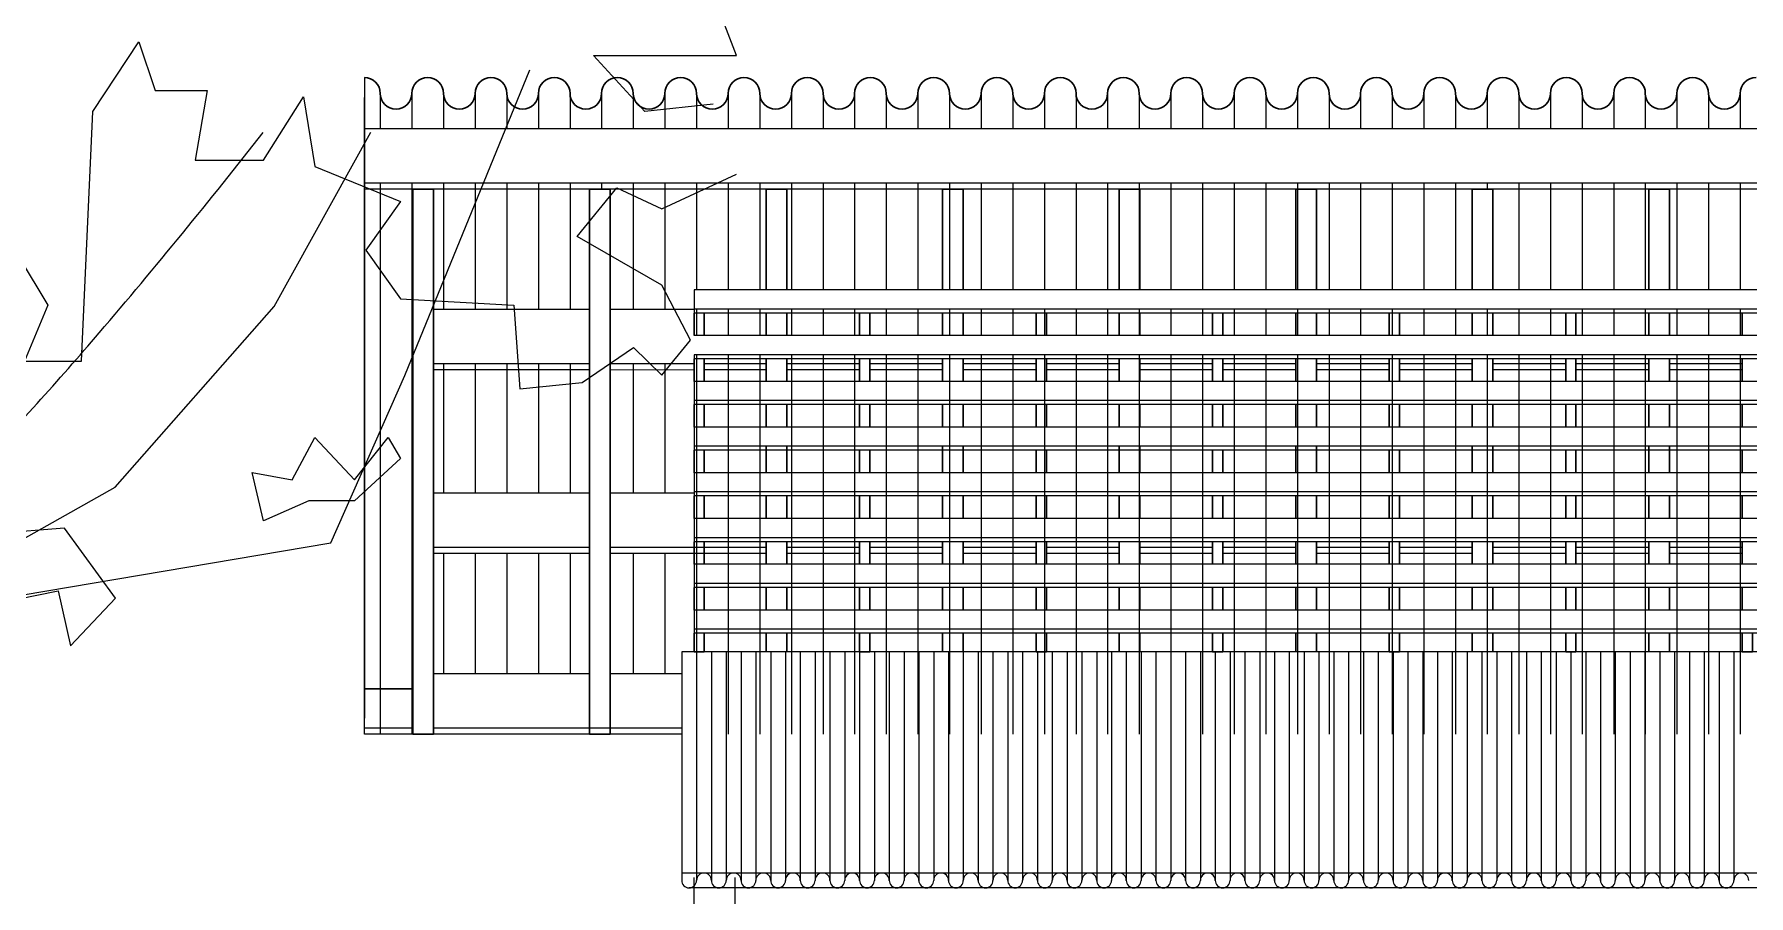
# Model space of a CAD drawing. Header units: millimetres. Extents: x 0 to 77.1, y -22.3 to 58.9.
# Drawn here: x 4.227 to 8.389, y -17.978 to -15.887 of the extents above; entities that cross this region are included whole.
import ezdxf

# ---------------------------------------------------------------- set-up
doc = ezdxf.new("R2010")
doc.units = ezdxf.units.MM
for name, color, linetype, lineweight in [('0.1normal', 7, 'Continuous', 15), ('01gorda', 7, 'Continuous', 30), ('01gris', 252, 'Continuous', 9)]:
    doc.layers.add(name, color=color, linetype=linetype, lineweight=lineweight)

# ---------------------------------------------------------------- blocks, each defined once
blk = doc.blocks.new('E11')
at = {"color": 97, "true_color": 0x279b30}
blk.add_line((35.4971, 23.9317), (35.4293, 24.1081), dxfattribs=at)
at = {"color": 97, "true_color": 0x25742c}
for p, q in [((34.4024, 23.8364), (34.4804, 23.9551)), ((34.4804, 23.9551), (34.5086, 23.8723)), ((35.2541, 23.9317), (35.4971, 23.9317)), ((35.3411, 23.8364), (35.2541, 23.9317)), ((34.5086, 23.8723), (34.5968, 23.8723)), ((34.5968, 23.8723), (34.5764, 23.7537)), ((34.6927, 23.7537), (34.7605, 23.8614)), ((34.7605, 23.8614), (34.7797, 23.7427)), ((34.3833, 23.4117), (34.4024, 23.8364)), ((35.4574, 23.8489), (35.3411, 23.8364)), ((34.5764, 23.7537), (34.6927, 23.7537)), ((34.7797, 23.7427), (34.9255, 23.6834)), ((35.3705, 23.6709), (35.4971, 23.7302)), ((34.9255, 23.6834), (34.8666, 23.6006)), ((35.226, 23.624), (35.2938, 23.7068)), ((35.2938, 23.7068), (35.3705, 23.6709)), ((35.3705, 23.5413), (35.226, 23.624)), ((34.8666, 23.6006), (34.9255, 23.5179)), ((34.2771, 23.5881), (34.3257, 23.5069)), ((35.4191, 23.4476), (35.3705, 23.5413)), ((34.3257, 23.5069), (34.2861, 23.4117)), ((34.9255, 23.5179), (35.1186, 23.5069)), ((35.1186, 23.5069), (35.1288, 23.3648)), ((35.3705, 23.3882), (35.4191, 23.4476)), ((35.2349, 23.3758), (35.3219, 23.4351)), ((35.3219, 23.4351), (35.3705, 23.3882)), ((34.2861, 23.4117), (34.3833, 23.4117)), ((35.1288, 23.3648), (35.2349, 23.3758)), ((34.7413, 23.2102), (34.7797, 23.2821)), ((34.7797, 23.2821), (34.8475, 23.2102)), ((34.8475, 23.2102), (34.905, 23.2821)), ((34.905, 23.2821), (34.9255, 23.2461)), ((34.9255, 23.2461), (34.8475, 23.1743)), ((34.6927, 23.14), (34.6735, 23.2227)), ((34.6735, 23.2227), (34.7413, 23.2102)), ((34.7695, 23.1743), (34.6927, 23.14)), ((34.8475, 23.1743), (34.7695, 23.1743)), ((34.3539, 23.1275), (34.2081, 23.1165)), ((34.4408, 23.0088), (34.3539, 23.1275)), ((34.2285, 22.9979), (34.3436, 23.0213)), ((34.3436, 23.0213), (34.3641, 22.9276)), ((34.3641, 22.9276), (34.4408, 23.0088))]:
    blk.add_line(p, q, dxfattribs=at)
at = {"color": 42, "true_color": 0xd28328}
for p, q in [((34.9329, 23.3875), (35.1457, 23.9073)), ((34.7108, 23.505), (34.8755, 23.8011))]:
    blk.add_line(p, q, dxfattribs=at)
at = {"color": 45, "true_color": 0xba8d4a}
for p, q in [((34.4406, 23.1977), (34.7108, 23.505)), ((34.8071, 23.1027), (34.9329, 23.3875))]:
    blk.add_line(p, q, dxfattribs=at)
at = {"color": 47, "true_color": 0x8d6a35}
for p, q in [((34.0242, 22.9626), (34.4406, 23.1977)), ((34.0427, 22.9739), (34.8071, 23.1027))]:
    blk.add_line(p, q, dxfattribs=at)
at = {"color": 42, "true_color": 0xd28328}
blk.add_arc((26.5048, 30.2147), 10.4005, 319.49952, 321.92678, dxfattribs=at)
at = {"color": 47, "true_color": 0x8d6a35}
blk.add_arc((30.2278, 27.0349), 5.5043, 316.1628, 319.4995, dxfattribs=at)

msp = doc.modelspace()

# ---------------------------------------------------------------- linework, layer by layer
at = {"layer": '0.1normal'}
for p, q in [((5.0289, -17.5855), (5.0289, -16.0399)), ((12.7356, -16.1166), (5.0289, -16.1166)), ((12.6956, -16.2486), (5.0289, -16.2486)), ((12.7435, -16.2631), (5.0289, -16.2631)), ((12.1289, -16.5074), (5.8289, -16.5074)), ((5.8289, -16.5074), (5.8289, -16.6184)), ((5.5753, -16.555), (5.1967, -16.555)), ((5.8289, -16.555), (5.6253, -16.555)), ((12.1289, -16.5538), (5.8289, -16.5538)), ((12.1289, -16.5634), (5.8289, -16.5634)), ((12.1289, -16.6184), (5.8289, -16.6184)), ((5.5753, -16.687), (5.1967, -16.687)), ((5.8289, -16.687), (5.6253, -16.687)), ((12.1289, -16.6648), (5.8289, -16.6648)), ((5.8289, -16.6648), (5.8289, -17.3405)), ((12.1289, -16.6744), (5.8289, -16.6744)), ((6.0039, -16.687), (5.8539, -16.687)), ((6.2306, -16.687), (6.0539, -16.687)), ((6.4324, -16.687), (6.2556, -16.687)), ((6.6592, -16.687), (6.4824, -16.687)), ((6.861, -16.687), (6.6842, -16.687)), ((7.0878, -16.687), (6.911, -16.687)), ((7.2896, -16.687), (7.1128, -16.687)), ((7.5164, -16.687), (7.3396, -16.687)), ((7.7182, -16.687), (7.5414, -16.687)), ((7.9449, -16.687), (7.7682, -16.687)), ((8.1467, -16.687), (7.9699, -16.687)), ((8.3735, -16.687), (8.1967, -16.687)), ((5.5753, -16.7015), (5.1967, -16.7015)), ((5.8289, -16.7019), (5.6253, -16.7015)), ((12.1289, -16.7294), (5.8289, -16.7294)), ((6.0039, -16.7015), (5.8539, -16.7015)), ((6.2306, -16.7015), (6.0539, -16.7015)), ((6.4324, -16.7015), (6.2556, -16.7015)), ((6.6592, -16.7015), (6.4824, -16.7015)), ((6.861, -16.7015), (6.6842, -16.7015)), ((7.0878, -16.7015), (6.911, -16.7015)), ((7.2896, -16.7015), (7.1128, -16.7015)), ((7.5164, -16.7015), (7.3396, -16.7015)), ((7.7182, -16.7015), (7.5414, -16.7015)), ((7.9449, -16.7015), (7.7682, -16.7015)), ((8.1467, -16.7015), (7.9699, -16.7015)), ((8.3735, -16.7015), (8.1967, -16.7015)), ((12.1289, -16.7758), (5.8289, -16.7758)), ((12.1289, -16.7855), (5.8289, -16.7855)), ((12.1289, -16.8404), (5.8289, -16.8404)), ((12.1289, -16.8868), (5.8289, -16.8868)), ((12.1289, -16.8965), (5.8289, -16.8965)), ((12.1289, -16.9514), (5.8289, -16.9514)), ((5.5753, -17.0007), (5.1967, -17.0007)), ((5.8289, -17.0007), (5.6253, -17.0007)), ((12.1289, -16.9978), (5.8289, -16.9978)), ((12.1289, -17.0075), (5.8289, -17.0075)), ((12.1289, -17.0624), (5.8289, -17.0624)), ((5.5753, -17.1327), (5.1967, -17.1327)), ((6.0039, -17.1327), (5.6253, -17.1327)), ((12.1289, -17.1088), (5.8289, -17.1088)), ((12.1289, -17.1185), (5.8289, -17.1185)), ((6.2306, -17.1327), (6.0539, -17.1327)), ((6.4324, -17.1327), (6.2556, -17.1327)), ((6.6592, -17.1327), (6.4824, -17.1327)), ((6.861, -17.1327), (6.6842, -17.1327)), ((7.0878, -17.1327), (6.911, -17.1327)), ((7.2896, -17.1327), (7.1128, -17.1327)), ((7.5164, -17.1327), (7.3396, -17.1327)), ((7.7182, -17.1327), (7.5414, -17.1327)), ((7.9449, -17.1327), (7.7682, -17.1327)), ((8.1467, -17.1327), (7.9699, -17.1327)), ((8.3735, -17.1327), (8.1967, -17.1327)), ((5.5753, -17.1472), (5.1967, -17.1472)), ((6.0039, -17.1472), (5.6253, -17.1472)), ((11.5753, -17.1734), (5.8289, -17.1734)), ((6.2306, -17.1472), (6.0539, -17.1472)), ((6.4324, -17.1472), (6.2556, -17.1472)), ((6.6592, -17.1472), (6.4824, -17.1472)), ((6.861, -17.1472), (6.6842, -17.1472)), ((7.0878, -17.1472), (6.911, -17.1472)), ((7.2896, -17.1472), (7.1128, -17.1472)), ((7.5164, -17.1472), (7.3396, -17.1472)), ((7.7182, -17.1472), (7.5414, -17.1472)), ((7.9449, -17.1472), (7.7682, -17.1472)), ((8.1467, -17.1472), (7.9699, -17.1472)), ((8.3735, -17.1472), (8.1967, -17.1472)), ((12.1289, -17.2198), (5.8289, -17.2198)), ((12.1289, -17.2295), (5.8289, -17.2295)), ((12.1289, -17.2845), (5.8289, -17.2845)), ((12.1289, -17.3308), (5.8289, -17.3308)), ((12.1289, -17.3405), (5.8289, -17.3405)), ((12.1663, -17.3856), (5.7992, -17.3856)), ((5.7992, -17.3856), (5.7992, -17.9409)), ((5.8351, -17.3856), (5.8351, -17.9409)), ((5.8711, -17.3856), (5.8711, -17.9409)), ((5.8711, -17.3856), (5.8711, -17.9409)), ((5.9071, -17.3856), (5.9071, -17.9409)), ((5.943, -17.3856), (5.943, -17.9409)), ((5.979, -17.3856), (5.979, -17.9409)), ((6.015, -17.3856), (6.015, -17.9409)), ((6.015, -17.3856), (6.015, -17.9409)), ((6.051, -17.3856), (6.051, -17.9409)), ((6.0869, -17.3856), (6.0869, -17.9409)), ((6.1229, -17.3856), (6.1229, -17.9409)), ((6.1589, -17.3856), (6.1589, -17.9409)), ((6.1589, -17.3856), (6.1589, -17.9409)), ((6.1949, -17.3856), (6.1949, -17.9409)), ((6.2308, -17.3856), (6.2308, -17.9409)), ((6.2668, -17.3856), (6.2668, -17.9409)), ((6.3028, -17.3856), (6.3028, -17.9409)), ((6.3028, -17.3856), (6.3028, -17.9409)), ((6.3387, -17.3856), (6.3387, -17.9409)), ((6.3747, -17.3856), (6.3747, -17.9409)), ((6.4107, -17.3856), (6.4107, -17.9409)), ((6.4467, -17.3856), (6.4467, -17.9409)), ((6.4467, -17.3856), (6.4467, -17.9409)), ((6.4826, -17.3856), (6.4826, -17.9409)), ((6.5186, -17.3856), (6.5186, -17.9409)), ((6.5546, -17.3856), (6.5546, -17.9409)), ((6.5905, -17.3856), (6.5905, -17.9409)), ((6.5905, -17.3856), (6.5905, -17.9409)), ((6.6265, -17.3856), (6.6265, -17.9409)), ((6.6625, -17.3856), (6.6625, -17.9409)), ((6.6985, -17.3856), (6.6985, -17.9409)), ((6.7344, -17.3856), (6.7344, -17.9409)), ((6.7344, -17.3856), (6.7344, -17.9409)), ((6.7704, -17.3856), (6.7704, -17.9409)), ((6.8064, -17.3856), (6.8064, -17.9409)), ((6.8424, -17.3856), (6.8424, -17.9409)), ((6.8783, -17.3856), (6.8783, -17.9409)), ((6.8783, -17.3856), (6.8783, -17.9409)), ((6.9143, -17.3856), (6.9143, -17.9409)), ((6.9503, -17.3856), (6.9503, -17.9409)), ((6.9862, -17.3856), (6.9862, -17.9409)), ((7.0222, -17.3856), (7.0222, -17.9409)), ((7.0222, -17.3856), (7.0222, -17.9409)), ((7.0582, -17.3856), (7.0582, -17.9409)), ((7.0942, -17.3856), (7.0942, -17.9409)), ((7.1301, -17.3856), (7.1301, -17.9409)), ((7.1661, -17.3856), (7.1661, -17.9409)), ((7.1661, -17.3856), (7.1661, -17.9409)), ((7.2021, -17.3856), (7.2021, -17.9409)), ((7.2381, -17.3856), (7.2381, -17.9409)), ((7.274, -17.3856), (7.274, -17.9409)), ((7.31, -17.3856), (7.31, -17.9409)), ((7.31, -17.3856), (7.31, -17.9409)), ((7.346, -17.3856), (7.346, -17.9409)), ((7.3819, -17.3856), (7.3819, -17.9409)), ((7.4179, -17.3856), (7.4179, -17.9409)), ((7.4539, -17.3856), (7.4539, -17.9409)), ((7.4539, -17.3856), (7.4539, -17.9409)), ((7.4899, -17.3856), (7.4899, -17.9409)), ((7.5258, -17.3856), (7.5258, -17.9409)), ((7.5618, -17.3856), (7.5618, -17.9409)), ((7.5978, -17.3856), (7.5978, -17.9409)), ((7.5978, -17.3856), (7.5978, -17.9409)), ((7.6338, -17.3856), (7.6338, -17.9409)), ((7.6697, -17.3856), (7.6697, -17.9409)), ((7.7057, -17.3856), (7.7057, -17.9409)), ((7.7417, -17.3856), (7.7417, -17.9409)), ((7.7417, -17.3856), (7.7417, -17.9409)), ((7.7776, -17.3856), (7.7776, -17.9409)), ((7.8136, -17.3856), (7.8136, -17.9409)), ((7.8496, -17.3856), (7.8496, -17.9409)), ((7.8856, -17.3856), (7.8856, -17.9409)), ((7.8856, -17.3856), (7.8856, -17.9409)), ((7.9215, -17.3856), (7.9215, -17.9409)), ((7.9575, -17.3856), (7.9575, -17.9409)), ((7.9935, -17.3856), (7.9935, -17.9409)), ((8.0294, -17.3856), (8.0294, -17.9409)), ((8.0294, -17.3856), (8.0294, -17.9409)), ((8.0654, -17.3856), (8.0654, -17.9409)), ((8.1014, -17.3856), (8.1014, -17.9409)), ((8.1374, -17.3856), (8.1374, -17.9409)), ((8.1733, -17.3856), (8.1733, -17.9409)), ((8.1733, -17.3856), (8.1733, -17.9409)), ((8.2093, -17.3856), (8.2093, -17.9409)), ((8.2453, -17.3856), (8.2453, -17.9409)), ((8.2813, -17.3856), (8.2813, -17.9409)), ((8.3172, -17.3856), (8.3172, -17.9409)), ((8.3172, -17.3856), (8.3172, -17.9409)), ((8.3532, -17.3856), (8.3532, -17.9409)), ((5.5753, -17.4391), (5.1967, -17.4391)), ((5.7992, -17.4391), (5.6253, -17.4391)), ((5.1467, -17.5711), (5.0289, -17.5711)), ((5.7992, -17.5855), (5.0289, -17.5855)), ((5.7992, -17.5711), (5.1967, -17.5711)), ((11.75, -17.9229), (5.7992, -17.9229)), ((5.8289, -20.0405), (5.8289, -17.9338)), ((5.9289, -20.039), (5.9289, -17.9338)), ((11.8725, -17.9589), (5.8171, -17.9589)), ((5.8289, -19.9814), (5.8289, -17.9589))]:
    msp.add_line(p, q, dxfattribs=at)
for centre, start, end in [((5.8531, -17.9409), 90, 180), ((5.8531, -17.9409), 0, 90), ((5.9251, -17.9409), 90, 180), ((5.9251, -17.9409), 0, 90), ((5.997, -17.9409), 90, 180), ((5.997, -17.9409), 0, 90), ((6.0689, -17.9409), 90, 180), ((6.0689, -17.9409), 0, 90), ((6.1409, -17.9409), 90, 180), ((6.1409, -17.9409), 0, 90), ((6.2128, -17.9409), 90, 180), ((6.2128, -17.9409), 0, 90), ((6.2848, -17.9409), 90, 180), ((6.2848, -17.9409), 0, 90), ((6.3567, -17.9409), 90, 180), ((6.3567, -17.9409), 0, 90), ((6.4287, -17.9409), 90, 180), ((6.4287, -17.9409), 0, 90), ((6.5006, -17.9409), 90, 180), ((6.5006, -17.9409), 0, 90), ((6.5726, -17.9409), 90, 180), ((6.5726, -17.9409), 0, 90), ((6.6445, -17.9409), 90, 180), ((6.6445, -17.9409), 0, 90), ((6.7165, -17.9409), 90, 180), ((6.7165, -17.9409), 0, 90), ((6.7884, -17.9409), 90, 180), ((6.7884, -17.9409), 0, 90), ((6.8603, -17.9409), 90, 180), ((6.8603, -17.9409), 0, 90), ((6.9323, -17.9409), 90, 180), ((6.9323, -17.9409), 0, 90), ((7.0042, -17.9409), 90, 180), ((7.0042, -17.9409), 0, 90), ((7.0762, -17.9409), 90, 180), ((7.0762, -17.9409), 0, 90), ((7.1481, -17.9409), 90, 180), ((7.1481, -17.9409), 0, 90), ((7.2201, -17.9409), 90, 180), ((7.2201, -17.9409), 0, 90), ((7.292, -17.9409), 90, 180), ((7.292, -17.9409), 0, 90), ((7.364, -17.9409), 90, 180), ((7.364, -17.9409), 0, 90), ((7.4359, -17.9409), 90, 180), ((7.4359, -17.9409), 0, 90), ((7.5078, -17.9409), 90, 180), ((7.5078, -17.9409), 0, 90), ((7.5798, -17.9409), 90, 180), ((7.5798, -17.9409), 0, 90), ((7.6517, -17.9409), 90, 180), ((7.6517, -17.9409), 0, 90), ((7.7237, -17.9409), 90, 180), ((7.7237, -17.9409), 0, 90), ((7.7956, -17.9409), 90, 180), ((7.7956, -17.9409), 0, 90), ((7.8676, -17.9409), 90, 180), ((7.8676, -17.9409), 0, 90), ((7.9395, -17.9409), 90, 180), ((7.9395, -17.9409), 0, 90), ((8.0115, -17.9409), 90, 180), ((8.0115, -17.9409), 0, 90), ((8.0834, -17.9409), 90, 180), ((8.0834, -17.9409), 0, 90), ((8.1554, -17.9409), 90, 180), ((8.1554, -17.9409), 0, 90), ((8.2273, -17.9409), 90, 180), ((8.2273, -17.9409), 0, 90), ((8.2992, -17.9409), 90, 180), ((8.2992, -17.9409), 0, 90), ((8.3712, -17.9409), 90, 180), ((8.3712, -17.9409), 0, 90), ((5.8171, -17.9409), 180, 270), ((5.8171, -17.9409), 270, 0), ((5.8891, -17.9409), 180, 270), ((5.8891, -17.9409), 180, 270), ((5.8891, -17.9409), 270, 0), ((5.961, -17.9409), 180, 270), ((5.961, -17.9409), 270, 0), ((6.033, -17.9409), 180, 270), ((6.033, -17.9409), 180, 270), ((6.033, -17.9409), 270, 0), ((6.1049, -17.9409), 180, 270), ((6.1049, -17.9409), 270, 0), ((6.1769, -17.9409), 180, 270), ((6.1769, -17.9409), 180, 270), ((6.1769, -17.9409), 270, 0), ((6.2488, -17.9409), 180, 270), ((6.2488, -17.9409), 270, 0), ((6.3208, -17.9409), 180, 270), ((6.3208, -17.9409), 180, 270), ((6.3208, -17.9409), 270, 0), ((6.3927, -17.9409), 180, 270), ((6.3927, -17.9409), 270, 0), ((6.4646, -17.9409), 180, 270), ((6.4646, -17.9409), 180, 270), ((6.4646, -17.9409), 270, 0), ((6.5366, -17.9409), 180, 270), ((6.5366, -17.9409), 270, 0), ((6.6085, -17.9409), 180, 270), ((6.6085, -17.9409), 180, 270), ((6.6085, -17.9409), 270, 0), ((6.6805, -17.9409), 180, 270), ((6.6805, -17.9409), 270, 0), ((6.7524, -17.9409), 180, 270), ((6.7524, -17.9409), 180, 270), ((6.7524, -17.9409), 270, 0), ((6.8244, -17.9409), 180, 270), ((6.8244, -17.9409), 270, 0), ((6.8963, -17.9409), 180, 270), ((6.8963, -17.9409), 180, 270), ((6.8963, -17.9409), 270, 0), ((6.9683, -17.9409), 180, 270), ((6.9683, -17.9409), 270, 0), ((7.0402, -17.9409), 180, 270), ((7.0402, -17.9409), 180, 270), ((7.0402, -17.9409), 270, 0), ((7.1121, -17.9409), 180, 270), ((7.1121, -17.9409), 270, 0), ((7.1841, -17.9409), 180, 270), ((7.1841, -17.9409), 180, 270), ((7.1841, -17.9409), 270, 0), ((7.256, -17.9409), 180, 270), ((7.256, -17.9409), 270, 0), ((7.328, -17.9409), 180, 270), ((7.328, -17.9409), 180, 270), ((7.328, -17.9409), 270, 0), ((7.3999, -17.9409), 180, 270), ((7.3999, -17.9409), 270, 0), ((7.4719, -17.9409), 180, 270), ((7.4719, -17.9409), 180, 270), ((7.4719, -17.9409), 270, 0), ((7.5438, -17.9409), 180, 270), ((7.5438, -17.9409), 270, 0), ((7.6158, -17.9409), 180, 270), ((7.6158, -17.9409), 180, 270), ((7.6158, -17.9409), 270, 0), ((7.6877, -17.9409), 180, 270), ((7.6877, -17.9409), 270, 0), ((7.7597, -17.9409), 180, 270), ((7.7597, -17.9409), 180, 270), ((7.7597, -17.9409), 270, 0), ((7.8316, -17.9409), 180, 270), ((7.8316, -17.9409), 270, 0), ((7.9035, -17.9409), 180, 270), ((7.9035, -17.9409), 180, 270), ((7.9035, -17.9409), 270, 0), ((7.9755, -17.9409), 180, 270), ((7.9755, -17.9409), 270, 0), ((8.0474, -17.9409), 180, 270), ((8.0474, -17.9409), 180, 270), ((8.0474, -17.9409), 270, 0), ((8.1194, -17.9409), 180, 270), ((8.1194, -17.9409), 270, 0), ((8.1913, -17.9409), 180, 270), ((8.1913, -17.9409), 180, 270), ((8.1913, -17.9409), 270, 0), ((8.2633, -17.9409), 180, 270), ((8.2633, -17.9409), 270, 0), ((8.3352, -17.9409), 180, 270), ((8.3352, -17.9409), 180, 270), ((8.3352, -17.9409), 270, 0)]:
    msp.add_arc(centre, 0.018, start, end, dxfattribs=at)
at = {"layer": '01gorda'}
for points in [[(5.1967, -17.5855), (5.1467, -17.5855), (5.1467, -16.2631), (5.1967, -16.2631)], [(5.6253, -17.5855), (5.5753, -17.5855), (5.5753, -16.2631), (5.6253, -16.2631)]]:
    msp.add_lwpolyline(points, close=True, dxfattribs=at)
for points in [[(6.0039, -16.5074), (6.0039, -16.2631), (6.0539, -16.2631), (6.0539, -16.5074)], [(6.4324, -16.5074), (6.4324, -16.2631), (6.4824, -16.2631), (6.4824, -16.5074)], [(6.861, -16.5074), (6.861, -16.2631), (6.911, -16.2631), (6.911, -16.5074)], [(7.2896, -16.5074), (7.2896, -16.2631), (7.3396, -16.2631), (7.3396, -16.5074)], [(7.7182, -16.5074), (7.7182, -16.2631), (7.7682, -16.2631), (7.7682, -16.5074)], [(8.1467, -16.5074), (8.1467, -16.2631), (8.1967, -16.2631), (8.1967, -16.5074)], [(5.8289, -16.6184), (5.8289, -16.5634)], [(5.8539, -16.5634), (5.8539, -16.6184)], [(6.0039, -16.6184), (6.0039, -16.5634)], [(6.0539, -16.5634), (6.0539, -16.6184)], [(6.2306, -16.6184), (6.2306, -16.5634)], [(6.2556, -16.5634), (6.2556, -16.6184)], [(6.4324, -16.6184), (6.4324, -16.5634)], [(6.4824, -16.5634), (6.4824, -16.6184)], [(6.6592, -16.6184), (6.6592, -16.5634)], [(6.6842, -16.5634), (6.6842, -16.6184)], [(6.861, -16.6184), (6.861, -16.5634)], [(6.911, -16.5634), (6.911, -16.6184)], [(7.0878, -16.6184), (7.0878, -16.5634)], [(7.1128, -16.5634), (7.1128, -16.6184)], [(7.2896, -16.6184), (7.2896, -16.5634)], [(7.3396, -16.5634), (7.3396, -16.6184)], [(7.5164, -16.6184), (7.5164, -16.5634)], [(7.5414, -16.5634), (7.5414, -16.6184)], [(7.7182, -16.6184), (7.7182, -16.5634)], [(7.7682, -16.5634), (7.7682, -16.6184)], [(7.9449, -16.6184), (7.9449, -16.5634)], [(7.9699, -16.5634), (7.9699, -16.6184)], [(8.1467, -16.6184), (8.1467, -16.5634)], [(8.1967, -16.5634), (8.1967, -16.6184)], [(8.3735, -16.6184), (8.3735, -16.5634)], [(5.8289, -16.7294), (5.8289, -16.6744)], [(5.8539, -16.6744), (5.8539, -16.7294)], [(6.0039, -16.7294), (6.0039, -16.6744)], [(6.0539, -16.6744), (6.0539, -16.7294)], [(6.2306, -16.7294), (6.2306, -16.6744)], [(6.2556, -16.6744), (6.2556, -16.7294)], [(6.4324, -16.7294), (6.4324, -16.6744)], [(6.4824, -16.6744), (6.4824, -16.7294)], [(6.6592, -16.7294), (6.6592, -16.6744)], [(6.6842, -16.6744), (6.6842, -16.7294)], [(6.861, -16.7294), (6.861, -16.6744)], [(6.911, -16.6744), (6.911, -16.7294)], [(7.0878, -16.7294), (7.0878, -16.6744)], [(7.1128, -16.6744), (7.1128, -16.7294)], [(7.2896, -16.7294), (7.2896, -16.6744)], [(7.3396, -16.6744), (7.3396, -16.7294)], [(7.5164, -16.7294), (7.5164, -16.6744)], [(7.5414, -16.6744), (7.5414, -16.7294)], [(7.7182, -16.7294), (7.7182, -16.6744)], [(7.7682, -16.6744), (7.7682, -16.7294)], [(7.9449, -16.7294), (7.9449, -16.6744)], [(7.9699, -16.6744), (7.9699, -16.7294)], [(8.1467, -16.7294), (8.1467, -16.6744)], [(8.1967, -16.6744), (8.1967, -16.7294)], [(8.3735, -16.7294), (8.3735, -16.6744)], [(5.8289, -16.8404), (5.8289, -16.7855)], [(5.8539, -16.7855), (5.8539, -16.8404)], [(6.0039, -16.8404), (6.0039, -16.7855)], [(6.0539, -16.7855), (6.0539, -16.8404)], [(6.2306, -16.8404), (6.2306, -16.7855)], [(6.2556, -16.7855), (6.2556, -16.8404)], [(6.4324, -16.8404), (6.4324, -16.7855)], [(6.4824, -16.7855), (6.4824, -16.8404)], [(6.6592, -16.8404), (6.6592, -16.7855)], [(6.6842, -16.7855), (6.6842, -16.8404)], [(6.861, -16.8404), (6.861, -16.7855)], [(6.911, -16.7855), (6.911, -16.8404)], [(7.0878, -16.8404), (7.0878, -16.7855)], [(7.1128, -16.7855), (7.1128, -16.8404)], [(7.2896, -16.8404), (7.2896, -16.7855)], [(7.3396, -16.7855), (7.3396, -16.8404)], [(7.5164, -16.8404), (7.5164, -16.7855)], [(7.5414, -16.7855), (7.5414, -16.8404)], [(7.7182, -16.8404), (7.7182, -16.7855)], [(7.7682, -16.7855), (7.7682, -16.8404)], [(7.9449, -16.8404), (7.9449, -16.7855)], [(7.9699, -16.7855), (7.9699, -16.8404)], [(8.1467, -16.8404), (8.1467, -16.7855)], [(8.1967, -16.7855), (8.1967, -16.8404)], [(8.3735, -16.8404), (8.3735, -16.7855)], [(5.8289, -16.9514), (5.8289, -16.8965)], [(5.8539, -16.8965), (5.8539, -16.9514)], [(6.0039, -16.9514), (6.0039, -16.8868)], [(6.0539, -16.8868), (6.0539, -16.9514)], [(6.2306, -16.9514), (6.2306, -16.8965)], [(6.2556, -16.8965), (6.2556, -16.9514)], [(6.4324, -16.9514), (6.4324, -16.8868)], [(6.4824, -16.8868), (6.4824, -16.9514)], [(6.6592, -16.9514), (6.6592, -16.8965)], [(6.6842, -16.8965), (6.6842, -16.9514)], [(6.861, -16.9514), (6.861, -16.8868)], [(6.911, -16.8868), (6.911, -16.9514)], [(7.0878, -16.9514), (7.0878, -16.8965)], [(7.1128, -16.8965), (7.1128, -16.9514)], [(7.2896, -16.9514), (7.2896, -16.8868)], [(7.3396, -16.8868), (7.3396, -16.9514)], [(7.5164, -16.9514), (7.5164, -16.8965)], [(7.5414, -16.8965), (7.5414, -16.9514)], [(7.7182, -16.9514), (7.7182, -16.8868)], [(7.7682, -16.8868), (7.7682, -16.9514)], [(7.9449, -16.9514), (7.9449, -16.8965)], [(7.9699, -16.8965), (7.9699, -16.9514)], [(8.1467, -16.9514), (8.1467, -16.8868)], [(8.1967, -16.8868), (8.1967, -16.9514)], [(8.3735, -16.9514), (8.3735, -16.8965)], [(5.8289, -17.0624), (5.8289, -17.0075)], [(5.8539, -17.0075), (5.8539, -17.0624)], [(6.0039, -17.0624), (6.0039, -17.0075)], [(6.0539, -17.0075), (6.0539, -17.0624)], [(6.2306, -17.0624), (6.2306, -17.0075)], [(6.2556, -17.0075), (6.2556, -17.0624)], [(6.4324, -17.0624), (6.4324, -17.0075)], [(6.4824, -17.0075), (6.4824, -17.0624)], [(6.6592, -17.0624), (6.6592, -17.0075)], [(6.6842, -17.0075), (6.6842, -17.0624)], [(6.861, -17.0624), (6.861, -17.0075)], [(6.911, -17.0075), (6.911, -17.0624)], [(7.0878, -17.0624), (7.0878, -17.0075)], [(7.1128, -17.0075), (7.1128, -17.0624)], [(7.2896, -17.0624), (7.2896, -17.0075)], [(7.3396, -17.0075), (7.3396, -17.0624)], [(7.5164, -17.0624), (7.5164, -17.0075)], [(7.5414, -17.0075), (7.5414, -17.0624)], [(7.7182, -17.0624), (7.7182, -17.0075)], [(7.7682, -17.0075), (7.7682, -17.0624)], [(7.9449, -17.0624), (7.9449, -17.0075)], [(7.9699, -17.0075), (7.9699, -17.0624)], [(8.1467, -17.0624), (8.1467, -17.0075)], [(8.1967, -17.0075), (8.1967, -17.0624)], [(8.3735, -17.0624), (8.3735, -17.0075)], [(5.8289, -17.1734), (5.8289, -17.1185)], [(5.8539, -17.1185), (5.8539, -17.1734)], [(6.0039, -17.1734), (6.0039, -17.1185)], [(6.0539, -17.1185), (6.0539, -17.1734)], [(6.2306, -17.1734), (6.2306, -17.1185)], [(6.2556, -17.1185), (6.2556, -17.1734)], [(6.4324, -17.1734), (6.4324, -17.1185)], [(6.4824, -17.1185), (6.4824, -17.1734)], [(6.6592, -17.1734), (6.6592, -17.1185)], [(6.6842, -17.1185), (6.6842, -17.1734)], [(6.861, -17.1734), (6.861, -17.1185)], [(6.911, -17.1185), (6.911, -17.1734)], [(7.0878, -17.1734), (7.0878, -17.1185)], [(7.1128, -17.1185), (7.1128, -17.1734)], [(7.2896, -17.1734), (7.2896, -17.1185)], [(7.3396, -17.1185), (7.3396, -17.1734)], [(7.5164, -17.1734), (7.5164, -17.1185)], [(7.5414, -17.1185), (7.5414, -17.1734)], [(7.7182, -17.1734), (7.7182, -17.1185)], [(7.7682, -17.1185), (7.7682, -17.1734)], [(7.9449, -17.1734), (7.9449, -17.1185)], [(7.9699, -17.1185), (7.9699, -17.1734)], [(8.1467, -17.1734), (8.1467, -17.1185)], [(8.1967, -17.1185), (8.1967, -17.1734)], [(8.3735, -17.1734), (8.3735, -17.1185)], [(5.8289, -17.2845), (5.8289, -17.2295)], [(5.8539, -17.2295), (5.8539, -17.2845)], [(6.0039, -17.2845), (6.0039, -17.2295)], [(6.0539, -17.2295), (6.0539, -17.2845)], [(6.2306, -17.2845), (6.2306, -17.2295)], [(6.2556, -17.2295), (6.2556, -17.2845)], [(6.4324, -17.2845), (6.4324, -17.2295)], [(6.4824, -17.2295), (6.4824, -17.2845)], [(6.6592, -17.2845), (6.6592, -17.2295)], [(6.6842, -17.2295), (6.6842, -17.2845)], [(6.861, -17.2845), (6.861, -17.2295)], [(6.911, -17.2295), (6.911, -17.2845)], [(7.0878, -17.2845), (7.0878, -17.2295)], [(7.1128, -17.2295), (7.1128, -17.2845)], [(7.2896, -17.2845), (7.2896, -17.2295)], [(7.3396, -17.2295), (7.3396, -17.2845)], [(7.5164, -17.2845), (7.5164, -17.2295)], [(7.5414, -17.2295), (7.5414, -17.2845)], [(7.7182, -17.2845), (7.7182, -17.2295)], [(7.7682, -17.2295), (7.7682, -17.2845)], [(7.9449, -17.2845), (7.9449, -17.2295)], [(7.9699, -17.2295), (7.9699, -17.2845)], [(8.1467, -17.2845), (8.1467, -17.2295)], [(8.1967, -17.2295), (8.1967, -17.2845)], [(8.3735, -17.2845), (8.3735, -17.2295)], [(5.8539, -17.3405), (5.8539, -17.3856), (5.8289, -17.3856), (5.8289, -17.3405)], [(6.0039, -17.3856), (6.0039, -17.3405)], [(6.0539, -17.3405), (6.0539, -17.3856)], [(6.2556, -17.3405), (6.2556, -17.3856), (6.2306, -17.3856), (6.2306, -17.3405)], [(6.4324, -17.3856), (6.4324, -17.3405)], [(6.4824, -17.3405), (6.4824, -17.3856)], [(6.6842, -17.3405), (6.6842, -17.3856), (6.6592, -17.3856), (6.6592, -17.3405)], [(6.861, -17.3856), (6.861, -17.3405)], [(6.911, -17.3405), (6.911, -17.3856)], [(7.1128, -17.3405), (7.1128, -17.3856), (7.0878, -17.3856), (7.0878, -17.3405)], [(7.2896, -17.3856), (7.2896, -17.3405)], [(7.3396, -17.3405), (7.3396, -17.3856)], [(7.5414, -17.3405), (7.5414, -17.3856), (7.5164, -17.3856), (7.5164, -17.3405)], [(7.7182, -17.3856), (7.7182, -17.3405)], [(7.7682, -17.3405), (7.7682, -17.3856)], [(7.9699, -17.3405), (7.9699, -17.3856), (7.9449, -17.3856), (7.9449, -17.3405)], [(8.1467, -17.3856), (8.1467, -17.3405)], [(8.1967, -17.3405), (8.1967, -17.3856)], [(8.3985, -17.3405), (8.3985, -17.3856), (8.3735, -17.3856), (8.3735, -17.3405)]]:
    msp.add_lwpolyline(points, dxfattribs=at)
for centre, start, end in [((5.0289, -16.0303), 0, 90), ((5.1824, -16.0303), 90, 180), ((5.1824, -16.0303), 0, 90), ((5.336, -16.0303), 90, 180), ((5.336, -16.0303), 0, 90), ((5.4895, -16.0303), 90, 180), ((5.4895, -16.0303), 0, 90), ((5.643, -16.0303), 90, 180), ((5.643, -16.0303), 0, 90), ((5.7966, -16.0303), 90, 180), ((5.7966, -16.0303), 0, 90), ((5.9501, -16.0303), 90, 180), ((5.9501, -16.0303), 0, 90), ((6.1037, -16.0303), 90, 180), ((6.1037, -16.0303), 0, 90), ((6.2572, -16.0303), 90, 180), ((6.2572, -16.0303), 0, 90), ((6.4108, -16.0303), 90, 180), ((6.4108, -16.0303), 0, 90), ((6.5643, -16.0303), 90, 180), ((6.5643, -16.0303), 0, 90), ((6.7179, -16.0303), 90, 180), ((6.7179, -16.0303), 0, 90), ((6.8714, -16.0303), 90, 180), ((6.8714, -16.0303), 0, 90), ((7.025, -16.0303), 90, 180), ((7.025, -16.0303), 0, 90), ((7.1785, -16.0303), 90, 180), ((7.1785, -16.0303), 0, 90), ((7.332, -16.0303), 90, 180), ((7.332, -16.0303), 0, 90), ((7.4856, -16.0303), 90, 180), ((7.4856, -16.0303), 0, 90), ((7.6391, -16.0303), 90, 180), ((7.6391, -16.0303), 0, 90), ((7.7927, -16.0303), 90, 180), ((7.7927, -16.0303), 0, 90), ((7.9462, -16.0303), 90, 180), ((7.9462, -16.0303), 0, 90), ((8.0998, -16.0303), 90, 180), ((8.0998, -16.0303), 0, 90), ((8.2533, -16.0303), 90, 180), ((8.2533, -16.0303), 0, 90), ((8.4069, -16.0303), 90, 180), ((5.1056, -16.0303), 180, 270), ((5.1056, -16.0303), 270, 0), ((5.2592, -16.0303), 180, 270), ((5.2592, -16.0303), 270, 0), ((5.4127, -16.0303), 180, 270), ((5.4127, -16.0303), 270, 0), ((5.5663, -16.0303), 180, 270), ((5.5663, -16.0303), 270, 0), ((5.7198, -16.0303), 180, 270), ((5.7198, -16.0303), 270, 0), ((5.8734, -16.0303), 180, 270), ((5.8734, -16.0303), 270, 0), ((6.0269, -16.0303), 180, 270), ((6.0269, -16.0303), 270, 0), ((6.1805, -16.0303), 180, 270), ((6.1805, -16.0303), 270, 0), ((6.334, -16.0303), 180, 270), ((6.334, -16.0303), 270, 0), ((6.4875, -16.0303), 180, 270), ((6.4875, -16.0303), 270, 0), ((6.6411, -16.0303), 180, 270), ((6.6411, -16.0303), 270, 0), ((6.7946, -16.0303), 180, 270), ((6.7946, -16.0303), 270, 0), ((6.9482, -16.0303), 180, 270), ((6.9482, -16.0303), 270, 0), ((7.1017, -16.0303), 180, 270), ((7.1017, -16.0303), 270, 0), ((7.2553, -16.0303), 180, 270), ((7.2553, -16.0303), 270, 0), ((7.4088, -16.0303), 180, 270), ((7.4088, -16.0303), 270, 0), ((7.5624, -16.0303), 180, 270), ((7.5624, -16.0303), 270, 0), ((7.7159, -16.0303), 180, 270), ((7.7159, -16.0303), 270, 0), ((7.8694, -16.0303), 180, 270), ((7.8694, -16.0303), 270, 0), ((8.023, -16.0303), 180, 270), ((8.023, -16.0303), 270, 0), ((8.1765, -16.0303), 180, 270), ((8.1765, -16.0303), 270, 0), ((8.3301, -16.0303), 180, 270), ((8.3301, -16.0303), 270, 0)]:
    msp.add_arc(centre, 0.0384, start, end, dxfattribs=at)
at = {"layer": '01gris'}
for p, q in [((5.0289, -15.9919), (5.0289, -17.5472)), ((5.0673, -16.0303), (5.0673, -16.1166)), ((5.144, -16.0303), (5.144, -16.1166)), ((5.2208, -16.0303), (5.2208, -16.1166)), ((5.2976, -16.0303), (5.2976, -16.1166)), ((5.3743, -16.0303), (5.3743, -16.1166)), ((5.4511, -16.0303), (5.4511, -16.1166)), ((5.5279, -16.0303), (5.5279, -16.1166)), ((5.6047, -16.0303), (5.6047, -16.1166)), ((5.6814, -16.0303), (5.6814, -16.1166)), ((5.7582, -16.0303), (5.7582, -16.1166)), ((5.7582, -16.0303), (5.7582, -16.1166)), ((5.835, -16.0303), (5.835, -16.1166)), ((5.9118, -16.0303), (5.9118, -16.1166)), ((5.9885, -16.0303), (5.9885, -16.1166)), ((6.0653, -16.0303), (6.0653, -16.1166)), ((6.1421, -16.0303), (6.1421, -16.1166)), ((6.2188, -16.0303), (6.2188, -16.1166)), ((6.2956, -16.0303), (6.2956, -16.1166)), ((6.3724, -16.0303), (6.3724, -16.1166)), ((6.4492, -16.0303), (6.4492, -16.1166)), ((6.5259, -16.0303), (6.5259, -16.1166)), ((6.6027, -16.0303), (6.6027, -16.1166)), ((6.6795, -16.0303), (6.6795, -16.1166)), ((6.7562, -16.0303), (6.7562, -16.1166)), ((6.833, -16.0303), (6.833, -16.1166)), ((6.9098, -16.0303), (6.9098, -16.1166)), ((6.9866, -16.0303), (6.9866, -16.1166)), ((7.0633, -16.0303), (7.0633, -16.1166)), ((7.1401, -16.0303), (7.1401, -16.1166)), ((7.2169, -16.0303), (7.2169, -16.1166)), ((7.2937, -16.0303), (7.2937, -16.1166)), ((7.3704, -16.0303), (7.3704, -16.1166)), ((7.4472, -16.0303), (7.4472, -16.1166)), ((7.524, -16.0303), (7.524, -16.1166)), ((7.6007, -16.0303), (7.6007, -16.1166)), ((7.6775, -16.0303), (7.6775, -16.1166)), ((7.7543, -16.0303), (7.7543, -16.1166)), ((7.8311, -16.0303), (7.8311, -16.1166)), ((7.9078, -16.0303), (7.9078, -16.1166)), ((7.9846, -16.0303), (7.9846, -16.1166)), ((8.0614, -16.0303), (8.0614, -16.1166)), ((8.1382, -16.0303), (8.1382, -16.1166)), ((8.2149, -16.0303), (8.2149, -16.1166)), ((8.2917, -16.0303), (8.2917, -16.1166)), ((8.3685, -16.0303), (8.3685, -16.1166)), ((5.0673, -16.2486), (5.0673, -17.5855)), ((5.144, -16.2486), (5.144, -17.5855)), ((5.2208, -16.2486), (5.2208, -16.555)), ((5.2976, -16.2486), (5.2976, -16.555)), ((5.3743, -16.2486), (5.3743, -16.555)), ((5.4511, -16.2486), (5.4511, -16.555)), ((5.5279, -16.2486), (5.5279, -16.555)), ((5.6047, -16.2486), (5.6047, -16.2631)), ((5.6814, -16.2486), (5.6814, -16.555)), ((5.7582, -16.2486), (5.7582, -16.555)), ((5.7582, -16.2486), (5.7582, -16.555)), ((5.835, -16.2486), (5.835, -16.5074)), ((5.9118, -16.2486), (5.9118, -16.5074)), ((5.9885, -16.2486), (5.9885, -16.5074)), ((6.0653, -16.2486), (6.0653, -16.5074)), ((6.1421, -16.2486), (6.1421, -16.5074)), ((6.2188, -16.2486), (6.2188, -16.5074)), ((6.2956, -16.2486), (6.2956, -16.5074)), ((6.3724, -16.2486), (6.3724, -16.5074)), ((6.4492, -16.2486), (6.4492, -16.5074)), ((6.5259, -16.2486), (6.5259, -16.5074)), ((6.6027, -16.2486), (6.6027, -16.5074)), ((6.6795, -16.2486), (6.6795, -16.5074)), ((6.7562, -16.2486), (6.7562, -16.5074)), ((6.833, -16.2486), (6.833, -16.5074)), ((6.9098, -16.2486), (6.9098, -16.5074)), ((6.9866, -16.2486), (6.9866, -16.5074)), ((7.0633, -16.2486), (7.0633, -16.5074)), ((7.1401, -16.2486), (7.1401, -16.5074)), ((7.2169, -16.2486), (7.2169, -16.5074)), ((7.2937, -16.2486), (7.2937, -16.5074)), ((7.3704, -16.2486), (7.3704, -16.5074)), ((7.4472, -16.2486), (7.4472, -16.5074)), ((7.524, -16.2486), (7.524, -16.5074)), ((7.6007, -16.2486), (7.6007, -16.5074)), ((7.6775, -16.2486), (7.6775, -16.5074)), ((7.7543, -16.2486), (7.7543, -16.2631)), ((7.8311, -16.2486), (7.8311, -16.5074)), ((7.9078, -16.2486), (7.9078, -16.5074)), ((7.9846, -16.2486), (7.9846, -16.5074)), ((8.0614, -16.2486), (8.0614, -16.5074)), ((8.1382, -16.2486), (8.1382, -16.5074)), ((8.2149, -16.2486), (8.2149, -16.5074)), ((8.2917, -16.2486), (8.2917, -16.5074)), ((8.3685, -16.2486), (8.3685, -16.5074)), ((5.835, -16.5538), (5.835, -16.6184)), ((5.9118, -16.5538), (5.9118, -16.6184)), ((5.9885, -16.5538), (5.9885, -16.6184)), ((6.0653, -16.5538), (6.0653, -16.6184)), ((6.1421, -16.5538), (6.1421, -16.6184)), ((6.2188, -16.5538), (6.2188, -16.6184)), ((6.2956, -16.5538), (6.2956, -16.6184)), ((6.3724, -16.5538), (6.3724, -16.6184)), ((6.4492, -16.5538), (6.4492, -16.6184)), ((6.5259, -16.5538), (6.5259, -16.6184)), ((6.6027, -16.5538), (6.6027, -16.6184)), ((6.6795, -16.5538), (6.6795, -16.6184)), ((6.7562, -16.5538), (6.7562, -16.6184)), ((6.833, -16.5538), (6.833, -16.6184)), ((6.9098, -16.5538), (6.9098, -16.6184)), ((6.9866, -16.5538), (6.9866, -16.6184)), ((7.0633, -16.5538), (7.0633, -16.6184)), ((7.1401, -16.5538), (7.1401, -16.6184)), ((7.2169, -16.5538), (7.2169, -16.6184)), ((7.2937, -16.5538), (7.2937, -16.6184)), ((7.3704, -16.5538), (7.3704, -16.6184)), ((7.4472, -16.5538), (7.4472, -16.6184)), ((7.524, -16.5538), (7.524, -16.6184)), ((7.6007, -16.5538), (7.6007, -16.6184)), ((7.6775, -16.5538), (7.6775, -16.6184)), ((7.7543, -16.5538), (7.7543, -16.6184)), ((7.8311, -16.5538), (7.8311, -16.6184)), ((7.9078, -16.5538), (7.9078, -16.6184)), ((7.9846, -16.5538), (7.9846, -16.6184)), ((8.0614, -16.5538), (8.0614, -16.6184)), ((8.1382, -16.5538), (8.1382, -16.6184)), ((8.2149, -16.5538), (8.2149, -16.6184)), ((8.2917, -16.5538), (8.2917, -16.6184)), ((8.3685, -16.5538), (8.3685, -16.6184)), ((5.2208, -16.687), (5.2208, -17.0007)), ((5.2976, -16.687), (5.2976, -17.0007)), ((5.3743, -16.687), (5.3743, -17.0007)), ((5.4511, -16.687), (5.4511, -17.0007)), ((5.5279, -16.687), (5.5279, -17.0007)), ((5.6814, -16.687), (5.6814, -17.0007)), ((5.7582, -16.687), (5.7582, -17.0007)), ((5.7582, -16.687), (5.7582, -17.0007)), ((5.835, -16.6648), (5.835, -17.5855)), ((5.9118, -16.6648), (5.9118, -17.5855)), ((5.9885, -16.6648), (5.9885, -17.5855)), ((6.0653, -16.6648), (6.0653, -17.5855)), ((6.1421, -16.6648), (6.1421, -17.5855)), ((6.2188, -16.6648), (6.2188, -17.5855)), ((6.2956, -16.6648), (6.2956, -17.5855)), ((6.3724, -16.6648), (6.3724, -17.5855)), ((6.4492, -16.6648), (6.4492, -17.5855)), ((6.5259, -16.6648), (6.5259, -17.5855)), ((6.6027, -16.6648), (6.6027, -17.5855)), ((6.6795, -16.6648), (6.6795, -17.5855)), ((6.7562, -16.6648), (6.7562, -17.5855)), ((6.833, -16.6648), (6.833, -17.5855)), ((6.9098, -16.6648), (6.9098, -17.5855)), ((6.9866, -16.6648), (6.9866, -17.5855)), ((7.0633, -16.6648), (7.0633, -17.5855)), ((7.1401, -16.6648), (7.1401, -17.5855)), ((7.2169, -16.6648), (7.2169, -17.5855)), ((7.2937, -16.6648), (7.2937, -17.5855)), ((7.3704, -16.6648), (7.3704, -17.5855)), ((7.4472, -16.6648), (7.4472, -17.5855)), ((7.524, -16.6648), (7.524, -17.5855)), ((7.6007, -16.6648), (7.6007, -17.5855)), ((7.6775, -16.6648), (7.6775, -17.5855)), ((7.7543, -16.6648), (7.7543, -17.5855)), ((7.8311, -16.6648), (7.8311, -17.5855)), ((7.9078, -16.6648), (7.9078, -17.5855)), ((7.9846, -16.6648), (7.9846, -17.5855)), ((8.0614, -16.6648), (8.0614, -17.5855)), ((8.1382, -16.6648), (8.1382, -17.5855)), ((8.2149, -16.6648), (8.2149, -17.5855)), ((8.2917, -16.6648), (8.2917, -17.5855)), ((8.3685, -16.6648), (8.3685, -17.5855)), ((5.2208, -17.1472), (5.2208, -17.4391)), ((5.2976, -17.1472), (5.2976, -17.4391)), ((5.3743, -17.1472), (5.3743, -17.4391)), ((5.4511, -17.1472), (5.4511, -17.4391)), ((5.5279, -17.1472), (5.5279, -17.4391)), ((5.6814, -17.1472), (5.6814, -17.4391)), ((5.7582, -17.1472), (5.7582, -17.4391)), ((5.7582, -17.1472), (5.7582, -17.4391)), ((5.1467, -17.4758), (5.0289, -17.4758)), ((5.0289, -17.4758), (5.1467, -17.4758))]:
    msp.add_line(p, q, dxfattribs=at)

# ---------------------------------------------------------------- block references
at = {"color": 2, "xscale": 1.427055843903871, "yscale": 1.427055843903871, "zscale": 1.427055843903871}
msp.add_blockref('E11', (-44.7245, -50.0903), dxfattribs=at)

doc.saveas('drawing.dxf')
